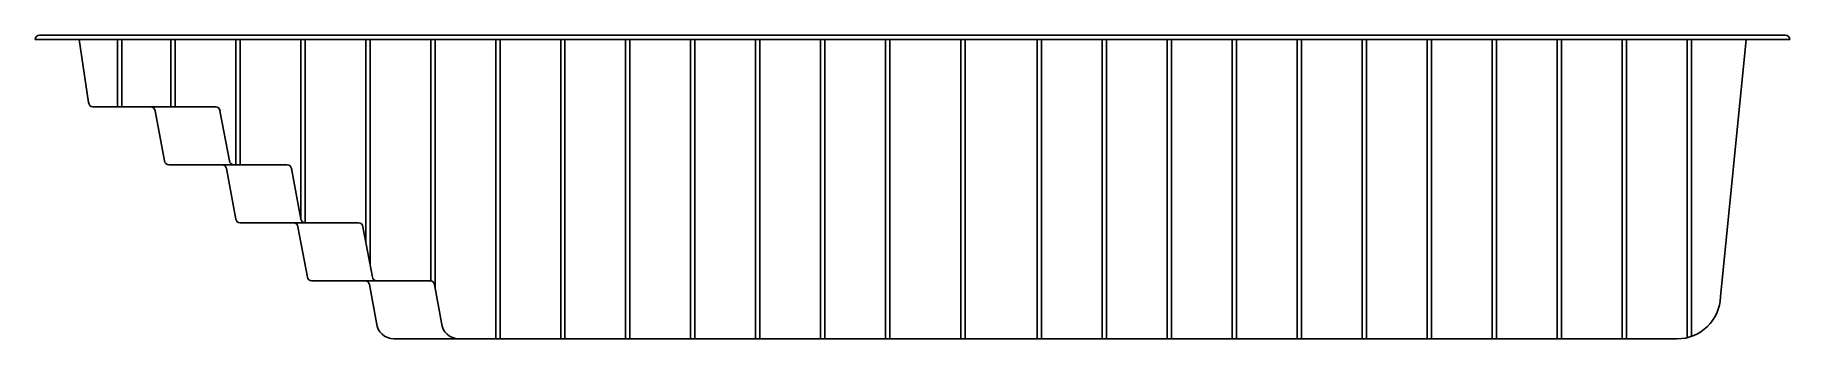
# Model space of a CAD drawing. Extents: x -1196.82 to -1188.72, y 402.16 to 403.56.
import ezdxf

# ---------------------------------------------------------------- set-up
doc = ezdxf.new("R2010")
doc.units = 0
doc.header["$LTSCALE"] = 10
doc.header["$MEASUREMENT"] = 0
doc.layers.add('Piscinas_Fibratec', color=4, linetype='CONTINUOUS')

msp = doc.modelspace()

# ---------------------------------------------------------------- linework, layer by layer
at = {"layer": 'Piscinas_Fibratec', "color": 2}
for p, q in [((-1196.7953, 403.5583), (-1196.6153, 403.5583)), ((-1196.6153, 403.5583), (-1188.9153, 403.5583)), ((-1188.7353, 403.5583), (-1188.9153, 403.5583)), ((-1196.8153, 403.5383), (-1196.5953, 403.5383)), ((-1196.5953, 403.5383), (-1192.6829, 403.5383)), ((-1192.6829, 403.5383), (-1188.9353, 403.5383)), ((-1188.7153, 403.5383), (-1188.9353, 403.5383))]:
    msp.add_line(p, q, dxfattribs=at)
at = {"layer": 'Piscinas_Fibratec'}
for p, q in [((-1196.5682, 403.2474), (-1196.6122, 403.5383)), ((-1189.0358, 402.3526), (-1188.9173, 403.5383)), ((-1196.5482, 403.2283), (-1196.2817, 403.2283)), ((-1196.2482, 403.2283), (-1196.2817, 403.2283)), ((-1196.2482, 403.2283), (-1195.9817, 403.2283)), ((-1196.2186, 402.9785), (-1196.2618, 403.2095)), ((-1195.9186, 402.9785), (-1195.9618, 403.2095)), ((-1196.1987, 402.9608), (-1195.9518, 402.9608)), ((-1195.8987, 402.9608), (-1195.9518, 402.9608)), ((-1195.8885, 402.7104), (-1195.932, 402.9432)), ((-1195.8987, 402.9608), (-1195.6518, 402.9608)), ((-1195.5885, 402.7104), (-1195.632, 402.9432)), ((-1195.8687, 402.6933), (-1195.6218, 402.6933)), ((-1195.5687, 402.6933), (-1195.6218, 402.6933)), ((-1195.5585, 402.4431), (-1195.6019, 402.6753)), ((-1195.5687, 402.6933), (-1195.3218, 402.6933)), ((-1195.2585, 402.4431), (-1195.3019, 402.6753)), ((-1195.5387, 402.4258), (-1195.2918, 402.4258)), ((-1195.2387, 402.4258), (-1195.2918, 402.4258)), ((-1195.2391, 402.2325), (-1195.272, 402.4082)), ((-1195.2387, 402.4258), (-1194.9918, 402.4258)), ((-1194.9391, 402.2325), (-1194.972, 402.4082)), ((-1195.1594, 402.1583), (-1189.2358, 402.1583))]:
    msp.add_line(p, q, dxfattribs=at)
at = {"layer": 'Piscinas_Fibratec', "color": 1}
for p, q in [((-1196.4343, 403.2283), (-1196.4343, 403.5383)), ((-1196.4143, 403.2283), (-1196.4143, 403.5383)), ((-1196.1893, 403.2283), (-1196.1893, 403.5383)), ((-1196.1693, 403.2283), (-1196.1693, 403.5383)), ((-1195.8893, 402.9608), (-1195.8893, 403.5383)), ((-1195.8693, 402.9608), (-1195.8693, 403.5383)), ((-1195.5893, 402.7147), (-1195.5893, 403.5383)), ((-1195.5693, 402.6933), (-1195.5693, 403.5383)), ((-1195.2893, 402.6077), (-1195.2893, 403.5383)), ((-1195.2693, 402.5007), (-1195.2693, 403.5383)), ((-1194.9893, 402.4256), (-1194.9893, 403.5383)), ((-1194.9693, 402.3937), (-1194.9693, 403.5383)), ((-1194.6893, 402.1583), (-1194.6893, 403.5383)), ((-1194.6693, 402.1583), (-1194.6693, 403.5383)), ((-1194.3893, 402.1583), (-1194.3893, 403.5383)), ((-1194.3693, 402.1583), (-1194.3693, 403.5383)), ((-1194.0893, 402.1583), (-1194.0893, 403.5383)), ((-1194.0693, 402.1583), (-1194.0693, 403.5383)), ((-1193.7893, 402.1583), (-1193.7893, 403.5383)), ((-1193.7693, 402.1583), (-1193.7693, 403.5383)), ((-1193.4893, 402.1583), (-1193.4893, 403.5383)), ((-1193.4693, 402.1583), (-1193.4693, 403.5383)), ((-1193.1893, 402.1583), (-1193.1893, 403.5383)), ((-1193.1693, 402.1583), (-1193.1693, 403.5383)), ((-1192.8893, 402.1583), (-1192.8893, 403.5383)), ((-1192.8693, 402.1583), (-1192.8693, 403.5383)), ((-1192.5422, 402.1583), (-1192.5422, 403.5383)), ((-1192.5222, 402.1583), (-1192.5222, 403.5383)), ((-1192.1893, 402.1583), (-1192.1893, 403.5383)), ((-1192.1693, 402.1583), (-1192.1693, 403.5383)), ((-1191.8893, 402.1583), (-1191.8893, 403.5383)), ((-1191.8693, 402.1583), (-1191.8693, 403.5383)), ((-1191.5893, 402.1583), (-1191.5893, 403.5383)), ((-1191.5693, 402.1583), (-1191.5693, 403.5383)), ((-1191.2893, 402.1583), (-1191.2893, 403.5383)), ((-1191.2693, 402.1583), (-1191.2693, 403.5383)), ((-1190.9893, 402.1583), (-1190.9893, 403.5383)), ((-1190.9693, 402.1583), (-1190.9693, 403.5383)), ((-1190.6893, 402.1583), (-1190.6893, 403.5383)), ((-1190.6693, 402.1583), (-1190.6693, 403.5383)), ((-1190.3893, 402.1583), (-1190.3893, 403.5383)), ((-1190.3693, 402.1583), (-1190.3693, 403.5383)), ((-1190.0893, 402.1583), (-1190.0893, 403.5383)), ((-1190.0693, 402.1583), (-1190.0693, 403.5383)), ((-1189.7893, 402.1583), (-1189.7893, 403.5383)), ((-1189.7693, 402.1583), (-1189.7693, 403.5383)), ((-1189.4893, 402.1583), (-1189.4893, 403.5383)), ((-1189.4693, 402.1583), (-1189.4693, 403.5383)), ((-1189.1893, 402.1638), (-1189.1893, 403.5383)), ((-1189.1693, 402.1697), (-1189.1693, 403.5383))]:
    msp.add_line(p, q, dxfattribs=at)
at = {"layer": 'Piscinas_Fibratec', "color": 2}
for centre, start, end in [((-1196.7953, 403.5383), 90, 180), ((-1188.7353, 403.5383), 360, 90)]:
    msp.add_arc(centre, 0.02, start, end, dxfattribs=at)
at = {"layer": 'Piscinas_Fibratec'}
for centre, radius, start, end in [((-1196.5482, 403.2483), 0.02, 182.65481, 270), ((-1196.2817, 403.2083), 0.02, 3.46048, 90), ((-1195.9817, 403.2083), 0.02, 3.46048, 90), ((-1196.1987, 402.9808), 0.02, 186.48838, 270), ((-1195.8987, 402.9808), 0.02, 186.48838, 270), ((-1195.9518, 402.9408), 0.02, 6.96285, 90), ((-1195.6518, 402.9408), 0.02, 6.96285, 90), ((-1195.8687, 402.7133), 0.02, 188.22817, 270), ((-1195.6218, 402.6733), 0.02, 5.80084, 90), ((-1195.5687, 402.7133), 0.02, 188.22817, 270), ((-1195.3218, 402.6733), 0.02, 5.80084, 90), ((-1195.5387, 402.4458), 0.02, 187.58991, 270), ((-1195.2918, 402.4058), 0.02, 7.06539, 90), ((-1195.2387, 402.4458), 0.02, 187.58991, 270), ((-1194.9918, 402.4058), 0.02, 7.06539, 90), ((-1189.2358, 402.3583), 0.2, 270, 358.37878), ((-1195.1594, 402.2383), 0.08, 184.15051, 270), ((-1194.8594, 402.2383), 0.08, 184.15051, 270)]:
    msp.add_arc(centre, radius, start, end, dxfattribs=at)

doc.saveas('drawing.dxf')
